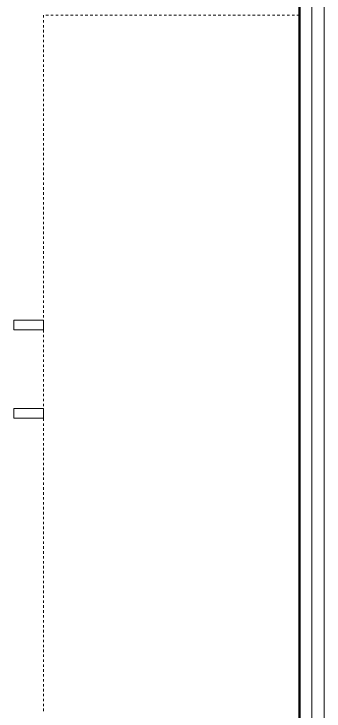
# Model space of a CAD drawing. Header units: inches. Extents: x -4235 to -464, y 9767 to 12347.
# Drawn here: x -3357.47 to -3341.72, y 10307.91 to 10343.35 of the extents above; entities that cross this region are included whole.
import ezdxf

# ---------------------------------------------------------------- set-up
doc = ezdxf.new("R2010")
doc.units = ezdxf.units.IN
doc.header["$MEASUREMENT"] = 0
doc.linetypes.add('Dash', pattern=[0.25, 0.125, -0.125])
for name, color, linetype, lineweight in [('0-1', 7, 'Continuous', 5), ('0-2', 10, 'Continuous', 9), ('A-WALL-2', 250, 'Continuous', 13), ('I-WALL-1', 7, 'Continuous', 50), ('Q-CASE-1', 10, 'Continuous', 9), ('Q-CASE-3', 254, 'Dash', 9), ('Q-CASE-4', 10, 'Dash', 9)]:
    doc.layers.add(name, color=color, linetype=linetype, lineweight=lineweight)

# ---------------------------------------------------------------- blocks, each defined once
blk = doc.blocks.new('300 Series Wall Hung Cabinet_326 - 36_-V52-BACKGROUND - RCP - 3RD FLOOR')
at = {"layer": 'Q-CASE-1'}
for p, q in [((-2.012, -13.188), (-2.5, -13.188)), ((-2.5, -13.188), (-2.5, -14.687)), ((-2.012, -14.687), (-2.012, -13.188)), ((2.488, -13.188), (2, -13.188)), ((2, -13.188), (2, -14.687)), ((2.488, -14.687), (2.488, -13.188)), ((-2.5, -14.687), (-2.012, -14.687)), ((2, -14.687), (2.488, -14.687))]:
    blk.add_line(p, q, dxfattribs=at)
at = {"layer": 'Q-CASE-3'}
blk.add_line((17.375, -0.188), (-18, -0.188), dxfattribs=at)
at = {"layer": 'Q-CASE-4'}
for p, q in [((-18, -0.188), (-18, -13.188)), ((-18, -13.188), (17.375, -13.188))]:
    blk.add_line(p, q, dxfattribs=at)
blk = doc.blocks.new('CTR - 1st Phase - Unit Layouts_rvt-1-BACKGROUND - RCP - 3RD FLOOR')
at = {"layer": '0-2', "rotation": 269.9999999999702}
blk.add_blockref('300 Series Wall Hung Cabinet_326 - 36_-V52-BACKGROUND - RCP - 3RD FLOOR', (-3342.786, 10325.289), dxfattribs=at)
blk = doc.blocks.new('CTR - 1st Phase - Common Walls_rvt-1-BACKGROUND - RCP - 3RD FLOOR')
at = {"layer": 'A-WALL-2'}
for p, q in [((-3342.349, 9988.439), (-3342.349, 10373.414)), ((-3341.724, 9988.439), (-3341.724, 10373.414))]:
    blk.add_line(p, q, dxfattribs=at)
at = {"layer": 'I-WALL-1'}
blk.add_line((-3342.974, 10306.914), (-3342.974, 10373.414), dxfattribs=at)

msp = doc.modelspace()

# ---------------------------------------------------------------- block references
at = {"layer": '0-1'}
for name in ['CTR - 1st Phase - Unit Layouts_rvt-1-BACKGROUND - RCP - 3RD FLOOR', 'CTR - 1st Phase - Common Walls_rvt-1-BACKGROUND - RCP - 3RD FLOOR']:
    msp.add_blockref(name, (0, 0), dxfattribs=at)

doc.saveas('drawing.dxf')
